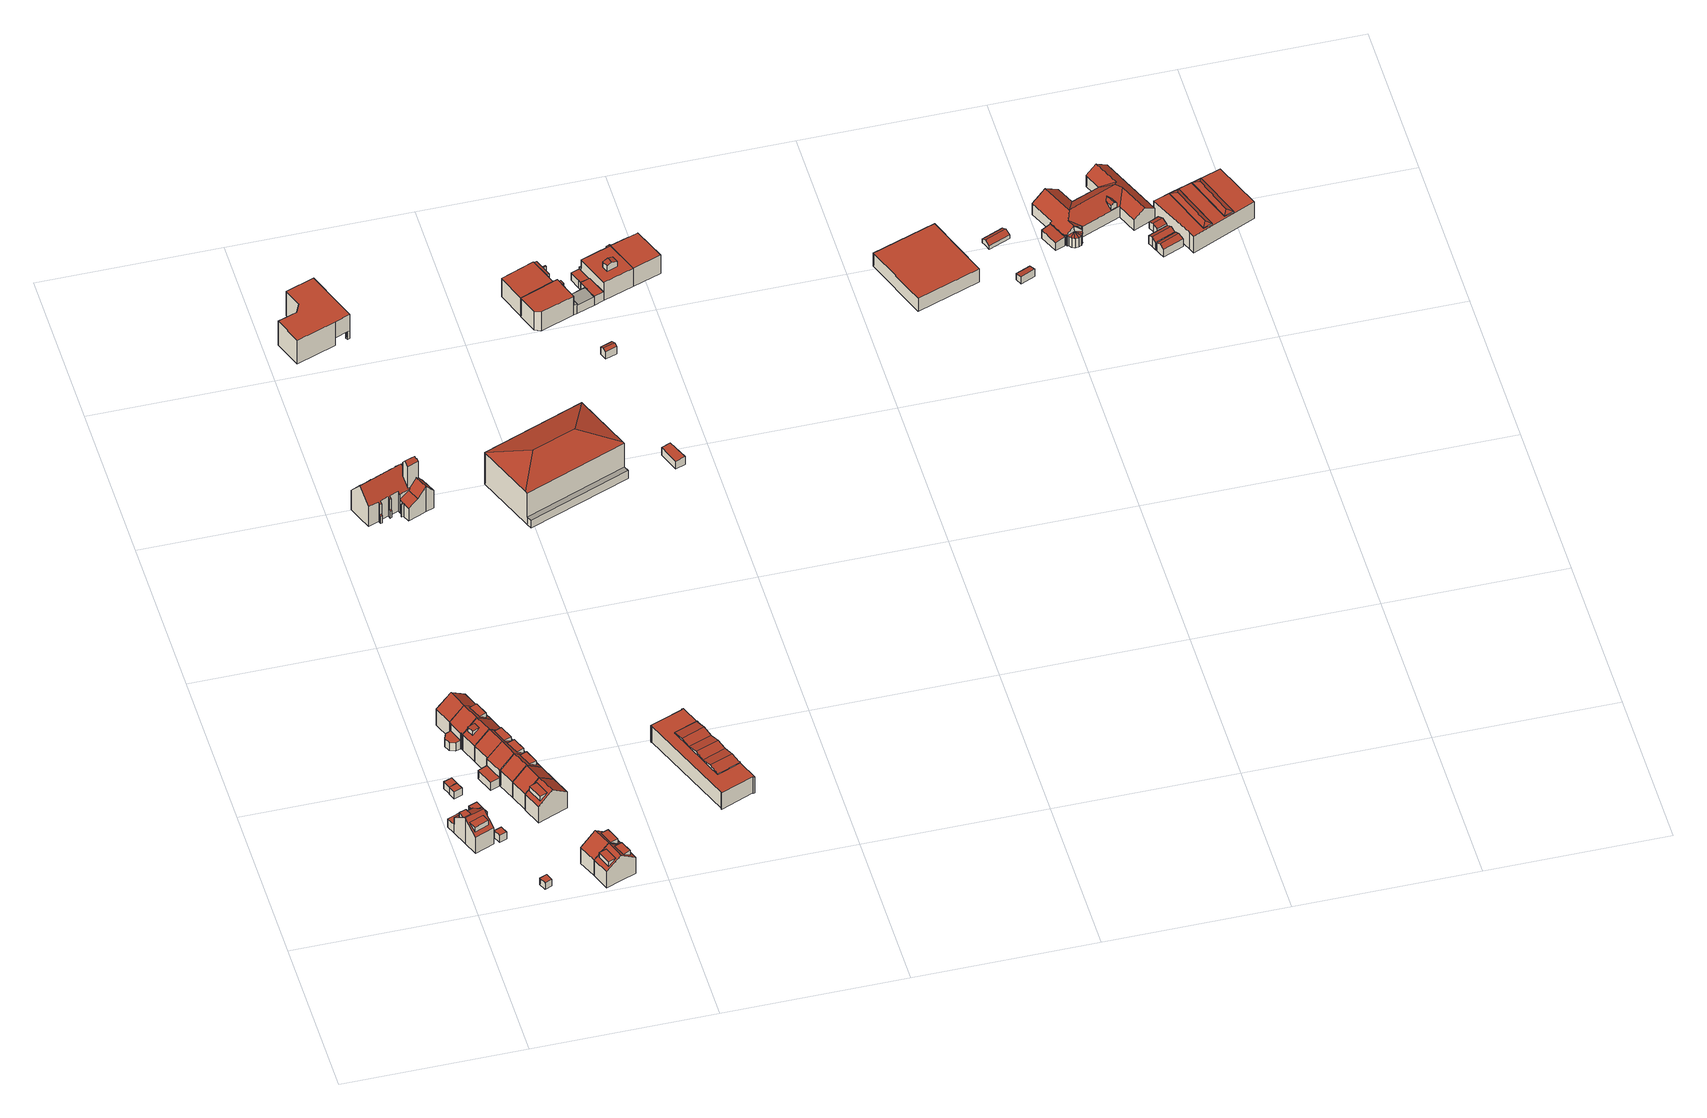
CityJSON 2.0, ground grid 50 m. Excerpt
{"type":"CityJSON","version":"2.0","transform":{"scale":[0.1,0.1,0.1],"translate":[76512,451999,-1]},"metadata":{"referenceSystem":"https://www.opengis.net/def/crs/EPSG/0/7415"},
"CityObjects":{
"building1":{"type":"Building","attributes":{"Volume":443.02,"Dakoppervlakte":64.66,"Muuroppervlakte":215.26,"Vloeroppervlakte":68.38,"hoogte_Z_max_in_m_NAP":9.96,"GEB_DOEL":"woonfunctie","dateOfConstruction":"1986-01-01","measuredHeight":9.01},"children":["building1-1","building1-2"],"geometry":[{"type":"Solid","lod":"2","boundaries":[[[[0,1,2,3,4,5,6,7]],[[8,9,10,11],[12,13,14,15]],[[16,17,11,10],[18,19,20,21]],[[22,23,24,25]],[[11,17,2,1,0,23,8]],[[4,10,9,22,5]],[[7,24,23,0]],[[25,24,7,6]],[[23,22,9,8]],[[6,5,22,25]],[[3,16,10,4]],[[16,3,2,17]],[[26,12,15,27]],[[27,15,14]],[[14,13,26,27]],[[26,13,12]],[[28,29,20,19]],[[28,18,21,29]],[[29,21,20]],[[19,18,28]]]],"semantics":{"surfaces":[{"type":"GroundSurface"},{"type":"RoofSurface"},{"type":"WallSurface"}],"values":[[0,1,1,1,2,2,2,2,2,2,2,2,1,2,2,2,1,2,2,2]]}}]},
"building1-1":{"type":"BuildingInstallation","attributes":{"relationToConstruction":"outside"},"parents":["building1"],"geometry":[{"type":"MultiSurface","lod":"2","boundaries":[[[26,12,15,27]],[[27,15,14]],[[14,13,26,27]],[[26,13,12]]],"semantics":{"surfaces":[{"type":"RoofSurface"},{"type":"WallSurface"}],"values":[0,1,1,1]}}]},
"building1-2":{"type":"BuildingInstallation","attributes":{"relationToConstruction":"outside"},"parents":["building1"],"geometry":[{"type":"MultiSurface","lod":"2","boundaries":[[[28,29,20,19]],[[28,18,21,29]],[[29,21,20]],[[19,18,28]]],"semantics":{"surfaces":[{"type":"RoofSurface"},{"type":"WallSurface"}],"values":[0,1,1,1]}}]},
"building2":{"type":"Building","attributes":{"Volume":13.3,"Dakoppervlakte":5.48,"Muuroppervlakte":22.74,"Vloeroppervlakte":5.48,"hoogte_Z_max_in_m_NAP":3.39,"GEB_DOEL":"onbekend","dateOfConstruction":"1986-01-01","measuredHeight":2.43},"geometry":[{"type":"Solid","lod":"2","boundaries":[[[[30,31,32,33]],[[34,35,36,37]],[[33,36,35,30]],[[33,32,37,36]],[[31,34,37,32]],[[31,30,35,34]]]],"semantics":{"surfaces":[{"type":"GroundSurface"},{"type":"RoofSurface"},{"type":"WallSurface"}],"values":[[0,1,2,2,2,2]]}}]},
"building3":{"type":"Building","attributes":{"Volume":13.4,"Dakoppervlakte":5.48,"Muuroppervlakte":22.91,"Vloeroppervlakte":5.48,"hoogte_Z_max_in_m_NAP":3.39,"GEB_DOEL":"onbekend","dateOfConstruction":"1986-01-01","measuredHeight":2.45},"geometry":[{"type":"Solid","lod":"2","boundaries":[[[[38,39,40,41]],[[37,42,43,34]],[[39,34,43,40]],[[38,37,34,39]],[[41,42,37,38]],[[43,42,41,40]]]],"semantics":{"surfaces":[{"type":"GroundSurface"},{"type":"RoofSurface"},{"type":"WallSurface"}],"values":[[0,1,2,2,2,2]]}}]},
"building4":{"type":"Building","attributes":{"Volume":13.04,"Dakoppervlakte":5.37,"Muuroppervlakte":22.52,"Vloeroppervlakte":5.37,"hoogte_Z_max_in_m_NAP":3.39,"GEB_DOEL":"onbekend","dateOfConstruction":"1986-01-01","measuredHeight":2.43},"geometry":[{"type":"Solid","lod":"2","boundaries":[[[[44,45,46,47]],[[48,49,50,51]],[[47,51,50,44]],[[47,46,48,51]],[[45,49,48,46]],[[44,50,49,45]]]],"semantics":{"surfaces":[{"type":"GroundSurface"},{"type":"RoofSurface"},{"type":"WallSurface"}],"values":[[0,1,2,2,2,2]]}}]},
"building5":{"type":"Building","attributes":{"Volume":13.5,"Dakoppervlakte":5.37,"Muuroppervlakte":23.3,"Vloeroppervlakte":5.37,"hoogte_Z_max_in_m_NAP":3.39,"GEB_DOEL":"onbekend","dateOfConstruction":"1986-01-01","measuredHeight":2.51},"geometry":[{"type":"Solid","lod":"2","boundaries":[[[[52,53,54,55]],[[48,56,57,49]],[[52,55,56,48]],[[55,54,57,56]],[[53,49,57,54]],[[52,48,49,53]]]],"semantics":{"surfaces":[{"type":"GroundSurface"},{"type":"RoofSurface"},{"type":"WallSurface"}],"values":[[0,1,2,2,2,2]]}}]},
"building6":{"type":"Building","attributes":{"Volume":11.67,"Dakoppervlakte":4.83,"Muuroppervlakte":21.23,"Vloeroppervlakte":4.83,"hoogte_Z_max_in_m_NAP":3.39,"GEB_DOEL":"onbekend","dateOfConstruction":"1986-01-01","measuredHeight":2.41},"geometry":[{"type":"Solid","lod":"2","boundaries":[[[[58,59,60,61]],[[62,63,64,65]],[[60,59,65,64]],[[59,58,62,65]],[[62,58,61,63]],[[60,64,63,61]]]],"semantics":{"surfaces":[{"type":"GroundSurface"},{"type":"RoofSurface"},{"type":"WallSurface"}],"values":[[0,1,2,2,2,2]]}}]},
"building7":{"type":"Building","attributes":{"Volume":11.31,"Dakoppervlakte":4.81,"Muuroppervlakte":20.63,"Vloeroppervlakte":4.81,"hoogte_Z_max_in_m_NAP":3.25,"GEB_DOEL":"onbekend","dateOfConstruction":"1986-01-01","measuredHeight":2.35},"geometry":[{"type":"Solid","lod":"2","boundaries":[[[[66,67,68,69]],[[70,71,72,73]],[[69,71,70,66]],[[69,68,72,71]],[[67,73,72,68]],[[67,66,70,73]]]],"semantics":{"surfaces":[{"type":"GroundSurface"},{"type":"RoofSurface"},{"type":"WallSurface"}],"values":[[0,1,2,2,2,2]]}}]},
"building8":{"type":"Building","attributes":{"Volume":400.2,"Dakoppervlakte":61.5,"Muuroppervlakte":206.11,"Vloeroppervlakte":60.33,"hoogte_Z_max_in_m_NAP":9.95,"GEB_DOEL":"woonfunctie","dateOfConstruction":"1986-01-01","measuredHeight":8.95},"children":["building8-1"],"geometry":[{"type":"Solid","lod":"2","boundaries":[[[[74,75,76,77,78,79,80,81,82,83,84,85,86,87]],[[88,89,90,91,92,93,94,95]],[[88,95,96,97],[98,99,100,101]],[[102,103,104,105,106,107]],[[96,87,86,97]],[[97,86,85,84,89,88]],[[91,90,83,82,102]],[[77,76,93,92,107]],[[93,76,75,94]],[[95,94,75,74]],[[82,81,103,102]],[[103,81,80,104]],[[80,79,105,104]],[[106,105,79,78]],[[106,78,77,107]],[[107,92,91,102]],[[95,74,87,96]],[[89,84,83,90]],[[108,98,101,109]],[[109,101,100]],[[100,99,108,109]],[[108,99,98]]]],"semantics":{"surfaces":[{"type":"GroundSurface"},{"type":"RoofSurface"},{"type":"WallSurface"}],"values":[[0,1,1,1,2,2,2,2,2,2,2,2,2,2,2,2,2,2,1,2,2,2]]}}]},
"building8-1":{"type":"BuildingInstallation","attributes":{"relationToConstruction":"outside"},"parents":["building8"],"geometry":[{"type":"MultiSurface","lod":"2","boundaries":[[[108,98,101,109]],[[109,101,100]],[[100,99,108,109]],[[108,99,98]]],"semantics":{"surfaces":[{"type":"RoofSurface"},{"type":"WallSurface"}],"values":[0,1,1,1]}}]},
"building9":{"type":"Building","attributes":{"Volume":376.88,"Dakoppervlakte":64.03,"Muuroppervlakte":196.5,"Vloeroppervlakte":51.54,"hoogte_Z_max_in_m_NAP":9.95,"GEB_DOEL":"woonfunctie","dateOfConstruction":"1986-01-01","measuredHeight":8.98},"geometry":[{"type":"Solid","lod":"2","boundaries":[[[[110,111,86,85,84,112]],[[113,89,88,114]],[[97,115,114,88]],[[113,112,84,89]],[[97,86,111,115]],[[110,114,115,111]],[[85,86,97,88,89,84]],[[112,113,114,110]]]],"semantics":{"surfaces":[{"type":"GroundSurface"},{"type":"RoofSurface"},{"type":"WallSurface"}],"values":[[0,1,1,2,2,2,2,2]]}}]},
"building10":{"type":"Building","attributes":{"Volume":404.47,"Dakoppervlakte":64.63,"Muuroppervlakte":207.92,"Vloeroppervlakte":63.67,"hoogte_Z_max_in_m_NAP":9.95,"GEB_DOEL":"woonfunctie","dateOfConstruction":"1986-01-01","measuredHeight":8.95},"children":["building10-1"],"geometry":[{"type":"Solid","lod":"2","boundaries":[[[[116,117,118,119,120,121,122,123,124,125]],[[126,127,128,129,130,131]],[[131,130,132,133],[134,135,136,137]],[[138,139,140,141]],[[129,128,141,121,120]],[[129,120,119,118,132,130]],[[132,118,117,133]],[[131,133,117,116]],[[123,139,138,124]],[[123,122,140,139]],[[121,141,140,122]],[[127,138,141,128]],[[131,116,125,126]],[[125,124,138,127,126]],[[142,143,134,137]],[[142,137,136]],[[143,142,136,135]],[[143,135,134]]]],"semantics":{"surfaces":[{"type":"GroundSurface"},{"type":"RoofSurface"},{"type":"WallSurface"}],"values":[[0,1,1,1,2,2,2,2,2,2,2,2,2,2,1,2,2,2]]}}]},
"building10-1":{"type":"BuildingInstallation","attributes":{"relationToConstruction":"outside"},"parents":["building10"],"geometry":[{"type":"MultiSurface","lod":"2","boundaries":[[[142,143,134,137]],[[142,137,136]],[[143,142,136,135]],[[143,135,134]]],"semantics":{"surfaces":[{"type":"RoofSurface"},{"type":"WallSurface"}],"values":[0,1,1,1]}}]},
"building11":{"type":"Building","attributes":{"Volume":347.97,"Dakoppervlakte":53.48,"Muuroppervlakte":190.01,"Vloeroppervlakte":47.46,"hoogte_Z_max_in_m_NAP":9.95,"GEB_DOEL":"woonfunctie","dateOfConstruction":"1986-01-01","measuredHeight":8.93},"children":["building11-1"],"geometry":[{"type":"Solid","lod":"2","boundaries":[[[[75,74,87,144,145,146]],[[147,95,94,148],[149,150,151,152]],[[96,95,147,153]],[[96,153,144,87]],[[95,96,87,74]],[[94,75,146,148]],[[74,75,94,95]],[[148,146,145,144,153,147]],[[154,155,149,152]],[[154,151,150,155]],[[150,149,155]],[[154,152,151]]]],"semantics":{"surfaces":[{"type":"GroundSurface"},{"type":"RoofSurface"},{"type":"WallSurface"}],"values":[[0,1,1,2,2,2,2,2,1,2,2,2]]}}]},
"building11-1":{"type":"BuildingInstallation","attributes":{"relationToConstruction":"outside"},"parents":["building11"],"geometry":[{"type":"MultiSurface","lod":"2","boundaries":[[[154,155,149,152]],[[154,151,150,155]],[[150,149,155]],[[154,152,151]]],"semantics":{"surfaces":[{"type":"RoofSurface"},{"type":"WallSurface"}],"values":[0,1,1,1]}}]},
"building12":{"type":"Building","attributes":{"Volume":366.29,"Dakoppervlakte":50.53,"Muuroppervlakte":192.2,"Vloeroppervlakte":49.54,"hoogte_Z_max_in_m_NAP":9.95,"GEB_DOEL":"woonfunctie","dateOfConstruction":"1986-01-01","measuredHeight":8.91},"children":["building12-1"],"geometry":[{"type":"Solid","lod":"2","boundaries":[[[[146,145,144,117,116,125]],[[147,148,126,131]],[[131,133,153,147],[156,157,158,159]],[[133,117,144,153]],[[147,153,144,145]],[[148,146,125,126]],[[145,146,148,147]],[[126,125,116,117,133,131]],[[159,158,160,161]],[[160,158,157]],[[161,160,157,156]],[[161,156,159]]]],"semantics":{"surfaces":[{"type":"GroundSurface"},{"type":"RoofSurface"},{"type":"WallSurface"}],"values":[[0,1,1,2,2,2,2,2,1,2,2,2]]}}]},
"building12-1":{"type":"BuildingInstallation","attributes":{"relationToConstruction":"outside"},"parents":["building12"],"geometry":[{"type":"MultiSurface","lod":"2","boundaries":[[[159,158,160,161]],[[160,158,157]],[[161,160,157,156]],[[161,156,159]]],"semantics":{"surfaces":[{"type":"RoofSurface"},{"type":"WallSurface"}],"values":[0,1,1,1]}}]},
"building13":{"type":"Building","attributes":{"Volume":357.28,"Dakoppervlakte":49.25,"Muuroppervlakte":191.05,"Vloeroppervlakte":48.24,"hoogte_Z_max_in_m_NAP":9.95,"GEB_DOEL":"woonfunctie","dateOfConstruction":"1986-01-01","measuredHeight":8.93},"children":["building13-1"],"geometry":[{"type":"Solid","lod":"2","boundaries":[[[[162,163,164,120,119,118]],[[165,166,130,129]],[[166,167,132,130],[168,169,170,171]],[[129,120,164,165]],[[166,165,164,163]],[[132,167,162,118]],[[163,162,167,166]],[[132,118,119,120,129,130]],[[171,172,173,168]],[[172,171,170]],[[170,169,173,172]],[[169,168,173]]]],"semantics":{"surfaces":[{"type":"GroundSurface"},{"type":"RoofSurface"},{"type":"WallSurface"}],"values":[[0,1,1,2,2,2,2,2,1,2,2,2]]}}]},
"building13-1":{"type":"BuildingInstallation","attributes":{"relationToConstruction":"outside"},"parents":["building13"],"geometry":[{"type":"MultiSurface","lod":"2","boundaries":[[[171,172,173,168]],[[172,171,170]],[[170,169,173,172]],[[169,168,173]]],"semantics":{"surfaces":[{"type":"RoofSurface"},{"type":"WallSurface"}],"values":[0,1,1,1]}}]},
"building14":{"type":"Building","attributes":{"Volume":356.42,"Dakoppervlakte":60.44,"Muuroppervlakte":193.18,"Vloeroppervlakte":48.65,"hoogte_Z_max_in_m_NAP":9.95,"GEB_DOEL":"woonfunctie","dateOfConstruction":"1986-01-01","measuredHeight":8.99},"geometry":[{"type":"Solid","lod":"2","boundaries":[[[[174,175,164,163,162,176,177]],[[178,167,166,179]],[[165,180,181,179,166]],[[178,176,162,167]],[[174,181,180,165,164,175]],[[179,181,174,177]],[[163,164,165,166,167,162]],[[177,176,178,179]]]],"semantics":{"surfaces":[{"type":"GroundSurface"},{"type":"RoofSurface"},{"type":"WallSurface"}],"values":[[0,1,1,2,2,2,2,2]]}}]},
"building15":{"type":"Building","attributes":{"Volume":388.71,"Dakoppervlakte":52.05,"Muuroppervlakte":197.76,"Vloeroppervlakte":51.83,"hoogte_Z_max_in_m_NAP":9.95,"GEB_DOEL":"woonfunctie","dateOfConstruction":"1986-01-01","measuredHeight":9.01},"children":["building15-1"],"geometry":[{"type":"Solid","lod":"2","boundaries":[[[[182,183,184,185,186,187]],[[188,179,181,189],[190,191,192,193]],[[194,178,179,188]],[[194,185,184,178]],[[179,178,184,183]],[[181,182,187,189]],[[183,182,181,179]],[[189,187,186,185,194,188]],[[195,196,192,191]],[[193,196,195,190]],[[196,193,192]],[[191,190,195]]]],"semantics":{"surfaces":[{"type":"GroundSurface"},{"type":"RoofSurface"},{"type":"WallSurface"}],"values":[[0,1,1,2,2,2,2,2,1,2,2,2]]}}]},
"building15-1":{"type":"BuildingInstallation","attributes":{"relationToConstruction":"outside"},"parents":["building15"],"geometry":[{"type":"MultiSurface","lod":"2","boundaries":[[[195,196,192,191]],[[193,196,195,190]],[[196,193,192]],[[191,190,195]]],"semantics":{"surfaces":[{"type":"RoofSurface"},{"type":"WallSurface"}],"values":[0,1,1,1]}}]},
"building16":{"type":"Building","attributes":{"Volume":381.08,"Dakoppervlakte":52.46,"Muuroppervlakte":195.81,"Vloeroppervlakte":51.25,"hoogte_Z_max_in_m_NAP":9.86,"GEB_DOEL":"woonfunctie","dateOfConstruction":"1986-01-01","measuredHeight":8.95},"children":["building16-1"],"geometry":[{"type":"Solid","lod":"2","boundaries":[[[[197,198,199,200,201,202]],[[203,204,205,206]],[[206,207,208,203],[209,210,211,212]],[[205,204,198,197]],[[206,205,197,202]],[[207,201,200,208]],[[202,201,207,206]],[[208,200,199,198,204,203]],[[213,209,212,214]],[[214,212,211]],[[211,210,213,214]],[[210,209,213]]]],"semantics":{"surfaces":[{"type":"GroundSurface"},{"type":"RoofSurface"},{"type":"WallSurface"}],"values":[[0,1,1,2,2,2,2,2,1,2,2,2]]}}]},
"building16-1":{"type":"BuildingInstallation","attributes":{"relationToConstruction":"outside"},"parents":["building16"],"geometry":[{"type":"MultiSurface","lod":"2","boundaries":[[[213,209,212,214]],[[214,212,211]],[[211,210,213,214]],[[210,209,213]]],"semantics":{"surfaces":[{"type":"RoofSurface"},{"type":"WallSurface"}],"values":[0,1,1,1]}}]},
"building17":{"type":"Building","attributes":{"Volume":367.52,"Dakoppervlakte":39.77,"Muuroppervlakte":191.68,"Vloeroppervlakte":48.8,"hoogte_Z_max_in_m_NAP":9.86,"GEB_DOEL":"woonfunctie","dateOfConstruction":"1986-01-01","measuredHeight":8.91},"children":["building17-1","building17-2"],"geometry":[{"type":"Solid","lod":"2","boundaries":[[[[201,215,216,217,197,202]],[[206,205,218,219],[220,221,222,223]],[[219,224,207,206],[225,226,227,228]],[[215,201,207,224]],[[206,207,201,202]],[[218,217,216,215,224,219]],[[205,197,217,218]],[[202,197,205,206]],[[229,230,223,222]],[[229,221,220,230]],[[220,223,230]],[[229,222,221]],[[231,232,225,228]],[[231,228,227]],[[231,227,226,232]],[[226,225,232]]]],"semantics":{"surfaces":[{"type":"GroundSurface"},{"type":"RoofSurface"},{"type":"WallSurface"}],"values":[[0,1,1,2,2,2,2,2,1,2,2,2,1,2,2,2]]}}]},
"building17-1":{"type":"BuildingInstallation","attributes":{"relationToConstruction":"outside"},"parents":["building17"],"geometry":[{"type":"MultiSurface","lod":"2","boundaries":[[[229,230,223,222]],[[229,221,220,230]],[[220,223,230]],[[229,222,221]]],"semantics":{"surfaces":[{"type":"RoofSurface"},{"type":"WallSurface"}],"values":[0,1,1,1]}}]},
"building17-2":{"type":"BuildingInstallation","attributes":{"relationToConstruction":"outside"},"parents":["building17"],"geometry":[{"type":"MultiSurface","lod":"2","boundaries":[[[231,232,225,228]],[[231,228,227]],[[231,227,226,232]],[[226,225,232]]],"semantics":{"surfaces":[{"type":"RoofSurface"},{"type":"WallSurface"}],"values":[0,1,1,1]}}]},
"building18":{"type":"Building","attributes":{"Volume":1305.06,"Dakoppervlakte":226.88,"Muuroppervlakte":541.68,"Vloeroppervlakte":149.41,"hoogte_Z_max_in_m_NAP":16.01,"GEB_DOEL":"bijeenkomstfunctie","dateOfConstruction":"1939-01-01","measuredHeight":15.37},"geometry":[{"type":"Solid","lod":"2","boundaries":[[[[233,234,235,236,237,238,239,240,241,242,243,244,245,246,247,248,249,250,251,252,253,254,255,256,257,258,259,260,261,262,263,264,265,266,267,268,269,270,271,272,273,274,275,276,277,278,279,280,281,282,283,284,285,286,287,288,289,290,291,292,293,294,295,296]],[[297,298,299,300,301,302,303,304,305,306,307,308,309,310,311,312,313,314]],[[315,316,317,318,319,320,321,322,323,324,325,326,304,303,327,328,329,330]],[[331,332,333,334]],[[335,336,337,338]],[[339,340,341,342]],[[343,344,345,346]],[[347,348,349,350]],[[351,352,353,354,355,356]],[[355,354,357,358]],[[359,360,361,362,363,364]],[[365,366,359,364,367,368,369,370]],[[371,372,373,361,360,374]],[[375,376,377,378]],[[379,380,378,377]],[[376,327,303,377]],[[327,376,249,248,381,328]],[[246,245,330,329]],[[244,243,350,315,330,245]],[[349,316,315,350]],[[317,316,349,240,239,238]],[[238,237,318,317]],[[236,235,346,319,318,237]],[[345,320,319,346]],[[294,293,322,321]],[[292,291,342,323,322,293]],[[341,324,323,342]],[[341,288,287,286,325,324]],[[286,285,326,325]],[[305,304,326,285,284,283]],[[283,282,306,305]],[[308,307,334,333]],[[276,275,310,309]],[[312,311,338,337]],[[297,314,382,267,266,367]],[[367,364,363,298,297]],[[299,298,363,362]],[[379,377,303,302]],[[280,279,332,331]],[[333,332,279,278]],[[281,334,307,306,282]],[[309,308,333,278,277,276]],[[281,280,331,334]],[[273,272,336,335]],[[272,271,337,336]],[[274,338,311,310,275]],[[313,312,337,271,270,269]],[[274,273,335,338]],[[289,340,339,290]],[[291,290,339,342]],[[344,343,234,233]],[[345,344,233,296]],[[321,320,345,296,295,294]],[[346,235,234,343]],[[242,241,348,347]],[[241,240,349,348]],[[350,243,242,347]],[[259,258,374,360]],[[374,258,257,371]],[[372,371,257,256,255,383]],[[265,264,369,368]],[[264,263,370,369]],[[365,370,263,262]],[[262,261,366,365]],[[366,261,260,259,360,359]],[[251,250,375,378]],[[250,249,376,375]],[[352,372,383,353]],[[354,353,383,255,254]],[[378,380,252,251]],[[253,252,380,357,354,254]],[[373,372,352,351]],[[329,328,381,248,247,246]],[[268,267,382,314,313,269]],[[266,265,368,367]],[[358,357,380,379,302,301]],[[301,300,356,355,358]],[[361,373,351,356,300,299,362]],[[340,289,288,341]]]],"semantics":{"surfaces":[{"type":"GroundSurface"},{"type":"RoofSurface"},{"type":"WallSurface"}],"values":[[0,1,1,1,1,1,1,1,1,1,1,1,1,1,1,2,2,2,2,2,2,2,2,2,2,2,2,2,2,2,2,2,2,2,2,2,2,2,2,2,2,2,2,2,2,2,2,2,2,2,2,2,2,2,2,2,2,2,2,2,2,2,2,2,2,2,2,2,2,2,2,2,2,2,2,2,2,2,2]]}}]},
"building19":{"type":"Building","attributes":{"Volume":1684.4,"Dakoppervlakte":204.01,"Muuroppervlakte":540.6,"Vloeroppervlakte":187.53,"hoogte_Z_max_in_m_NAP":9.56,"GEB_DOEL":"woonfunctie","dateOfConstruction":"1988-01-01","measuredHeight":8.48},"geometry":[{"type":"Solid","lod":"2","boundaries":[[[[384,385,386,387,388,389,390,391,392,393,394]],[[395,396,397,398]],[[399,400,401,402,403,404,405,406,407],[407,406,408,409,410,411]],[[412,413,414,415,416,417,418,419,420,421,422]],[[412,422,421,406,405,404]],[[404,389,388,413,412]],[[387,386,415,414]],[[417,416,415,386,385,384]],[[384,394,418,417]],[[394,393,419,418]],[[419,393,392,399,420]],[[420,399,407,406,421]],[[401,400,391,390,402]],[[399,392,391,400]],[[404,403,402,390,389]],[[410,409,408,395,398]],[[396,395,408,406]],[[406,407,411,397,396]],[[410,398,397,411]],[[387,414,413,388]]]],"semantics":{"surfaces":[{"type":"GroundSurface"},{"type":"OuterCeilingSurface"},{"type":"RoofSurface"},{"type":"WallSurface"}],"values":[[0,0,1,2,3,3,3,3,3,3,3,3,3,3,3,3,3,3,3,3]]}}]},
"building20":{"type":"Building","attributes":{"Volume":1804.64,"Dakoppervlakte":304.24,"Muuroppervlakte":500.82,"Vloeroppervlakte":302.27,"hoogte_Z_max_in_m_NAP":6.8,"GEB_DOEL":"bijeenkomstfunctie","dateOfConstruction":"1982-01-01","measuredHeight":6.6},"geometry":[{"type":"Solid","lod":"2","boundaries":[[[[423,424,425,426,427,428,429,430,431,432,433,434,435,436,437,438,439,440,441,442,443,444,445,446,447,448]],[[449,450,451,452,453,454,455,456,457,458,459,460,461,462,463,464,465,466,467]],[[468,469,470,471,472,473]],[[474,473,472,475]],[[476,477,474,475]],[[478,477,476,479]],[[480,481,478,479]],[[480,482,483,484,485,481]],[[427,426,425,424,423,448,486,487,488,428]],[[445,465,464,489,447,446]],[[445,444,466,465]],[[444,443,467,466]],[[441,440,451,450,449,467,443,442]],[[451,440,439,438,453,452]],[[454,453,438,437]],[[437,436,455,454]],[[456,455,436,435]],[[434,433,458,457]],[[433,432,459,458]],[[432,431,460,459]],[[479,476,475,472,487,486,482,480]],[[483,482,486,448,447,489]],[[483,489,464,484]],[[469,461,490,470]],[[471,470,490,429,428,488]],[[472,471,488,487]],[[429,490,461,460,431,430]],[[463,485,484,464]],[[477,478,481,485,463,462,468,473,474]],[[468,462,461,469]],[[435,434,457,456]]]],"semantics":{"surfaces":[{"type":"GroundSurface"},{"type":"RoofSurface"},{"type":"WallSurface"}],"values":[[0,1,1,1,1,1,1,1,2,2,2,2,2,2,2,2,2,2,2,2,2,2,2,2,2,2,2,2,2,2,2]]}}]},
"building21":{"type":"Building","attributes":{"Volume":6927.73,"Dakoppervlakte":582.03,"Muuroppervlakte":1089.23,"Vloeroppervlakte":605.09,"hoogte_Z_max_in_m_NAP":13.63,"GEB_DOEL":"overige gebruiksfunctie - woonfunctie","dateOfConstruction":"2000-01-01","measuredHeight":13.93},"geometry":[{"type":"Solid","lod":"2","boundaries":[[[[491,492,493,494,495,496,497,498]],[[499,500,501,502]],[[503,504,505,506,507,508]],[[505,509,506]],[[504,510,509,505]],[[504,503,510]],[[510,491,498,509]],[[498,497,496,502,507,506,509]],[[493,492,503,508,501]],[[502,496,495,499]],[[499,495,494,500]],[[494,493,501,500]],[[508,507,502,501]],[[503,492,491,510]]]],"semantics":{"surfaces":[{"type":"GroundSurface"},{"type":"OuterFloorSurface"},{"type":"RoofSurface"},{"type":"WallSurface"}],"values":[[0,1,2,2,2,2,3,3,3,3,3,3,3,3]]}}]},
"building22":{"type":"Building","attributes":{"Volume":602.55,"Dakoppervlakte":93.42,"Muuroppervlakte":270.92,"Vloeroppervlakte":93.22,"hoogte_Z_max_in_m_NAP":7.5,"GEB_DOEL":"woonfunctie","dateOfConstruction":"1932-01-01","measuredHeight":6.52},"geometry":[{"type":"Solid","lod":"2","boundaries":[[[[511,512,513,514,515,516,517,518,519,520]],[[521,522,523,524,525]],[[526,527,528,529]],[[530,531,532,533]],[[521,511,520,522]],[[519,518,526,524,523]],[[512,511,521,525,529]],[[513,512,529,528,531]],[[518,517,527,526]],[[515,533,532,516]],[[514,530,533,515]],[[514,513,531,530]],[[528,527,517,516,532,531]],[[524,526,529,525]],[[519,523,522,520]]]],"semantics":{"surfaces":[{"type":"GroundSurface"},{"type":"RoofSurface"},{"type":"WallSurface"}],"values":[[0,1,1,1,2,2,2,2,2,2,2,2,2,2,2]]}}]},
"building23":{"type":"Building","attributes":{"Volume":48.97,"Dakoppervlakte":17.94,"Muuroppervlakte":49.56,"Vloeroppervlakte":24.72,"hoogte_Z_max_in_m_NAP":2.79,"GEB_DOEL":"onbekend","dateOfConstruction":"1981-01-01","measuredHeight":2.73},"geometry":[{"type":"Solid","lod":"2","boundaries":[[[[534,535,536,537]],[[538,539,540,541]],[[535,541,540,536]],[[535,534,538,541]],[[537,539,538,534]],[[537,536,540,539]]]],"semantics":{"surfaces":[{"type":"GroundSurface"},{"type":"RoofSurface"},{"type":"WallSurface"}],"values":[[0,1,2,2,2,2]]}}]},
"building24":{"type":"Building","attributes":{"Volume":693.13,"Dakoppervlakte":99.9,"Muuroppervlakte":317.8,"Vloeroppervlakte":128.49,"hoogte_Z_max_in_m_NAP":7.5,"GEB_DOEL":"bijeenkomstfunctie - overige gebruiksfunctie - woonfunctie","dateOfConstruction":"1932-01-01","measuredHeight":6.71},"geometry":[{"type":"Solid","lod":"2","boundaries":[[[[542,543,544,545,546,547,548,549,550,551,552,553,554,555,556,557]],[[558,559,560,561]],[[562,563,564,565]],[[566,567,568,569,523,522]],[[570,571,572,573]],[[574,575,576,577,578]],[[556,555,522,523]],[[555,554,566,522]],[[567,566,554,553]],[[523,569,572,557,556]],[[558,561,545,544]],[[551,550,560,559]],[[564,552,551,559,565]],[[542,557,572,571]],[[543,542,571,570,562]],[[563,562,570,573]],[[543,562,565,559,558,544]],[[550,549,576,575,560]],[[576,549,548,577]],[[577,548,547,546,574,578]],[[575,574,546,545,561,560]],[[564,563,573,572,569,568]],[[567,553,552,564,568]]]],"semantics":{"surfaces":[{"type":"GroundSurface"},{"type":"OuterFloorSurface"},{"type":"RoofSurface"},{"type":"WallSurface"}],"values":[[0,1,1,2,2,2,3,3,3,3,3,3,3,3,3,3,3,3,3,3,3,3,3]]}}]},
"building25":{"type":"Building","attributes":{"Volume":21.17,"Dakoppervlakte":8.26,"Muuroppervlakte":29.85,"Vloeroppervlakte":7.68,"hoogte_Z_max_in_m_NAP":3.78,"GEB_DOEL":"overige gebruiksfunctie","dateOfConstruction":"1965-01-01","measuredHeight":2.98},"geometry":[{"type":"Solid","lod":"2","boundaries":[[[[579,580,581,582,583,584]],[[585,586,587,588]],[[589,590,588,587]],[[579,586,585,580]],[[583,582,590,589]],[[588,590,582,581]],[[589,587,586,579,584,583]],[[581,580,585,588]]]],"semantics":{"surfaces":[{"type":"GroundSurface"},{"type":"RoofSurface"},{"type":"WallSurface"}],"values":[[0,1,1,2,2,2,2,2]]}}]},
"building26":{"type":"Building","attributes":{"Volume":29.49,"Dakoppervlakte":11.66,"Muuroppervlakte":36.03,"Vloeroppervlakte":11.66,"hoogte_Z_max_in_m_NAP":3.47,"GEB_DOEL":"onbekend","dateOfConstruction":"1980-01-01","measuredHeight":2.53},"geometry":[{"type":"Solid","lod":"2","boundaries":[[[[591,592,593,594,595]],[[596,597,598,599,600]],[[594,597,596,595]],[[594,593,598,597]],[[593,592,599,598]],[[591,600,599,592]],[[600,591,595,596]]]],"semantics":{"surfaces":[{"type":"GroundSurface"},{"type":"RoofSurface"},{"type":"WallSurface"}],"values":[[0,1,2,2,2,2,2]]}}]},
"building27":{"type":"Building","attributes":{"Volume":614.48,"Dakoppervlakte":90.14,"Muuroppervlakte":273.44,"Vloeroppervlakte":94.36,"hoogte_Z_max_in_m_NAP":9.61,"GEB_DOEL":"woonfunctie","dateOfConstruction":"1932-01-01","measuredHeight":8.85},"geometry":[{"type":"Solid","lod":"2","boundaries":[[[[549,601,602,603,604,605,606,607,608]],[[609,610,611,612,613]],[[614,615,616,617,618,619],[620,621,622,623]],[[624,625,626,627]],[[625,624,628,629]],[[601,549,616,615,610]],[[549,608,617,616]],[[607,606,619,618]],[[614,619,606,605,611]],[[620,628,624,627,621]],[[628,620,623,629]],[[622,626,625,629,623]],[[627,626,622,621]],[[609,602,601,610]],[[611,605,604,612]],[[612,604,603,602,609,613]],[[615,614,611,610]],[[608,607,618,617]]]],"semantics":{"surfaces":[{"type":"GroundSurface"},{"type":"OuterFloorSurface"},{"type":"RoofSurface"},{"type":"WallSurface"}],"values":[[0,1,2,2,2,3,3,3,3,3,3,3,3,3,3,3,3,3]]}}]},
"building28":{"type":"Building","attributes":{"Volume":566.01,"Dakoppervlakte":84.32,"Muuroppervlakte":256.5,"Vloeroppervlakte":89.65,"hoogte_Z_max_in_m_NAP":7.29,"GEB_DOEL":"woonfunctie","dateOfConstruction":"1932-01-01","measuredHeight":6.52},"geometry":[{"type":"Solid","lod":"2","boundaries":[[[[607,606,630,631,632,633,634,635,636,637,638,608]],[[639,640,641,642]],[[643,644,645,646,618,617,647]],[[648,649,650,651,652]],[[608,638,647,617]],[[638,637,643,647]],[[643,637,636,635,634,641,646,645,644]],[[634,633,642,641]],[[633,632,639,642]],[[630,606,648,652]],[[649,648,606,607]],[[652,651,631,630]],[[640,639,632,631,651,650]],[[650,649,618,646,641,640]],[[617,618,649,607,608]]]],"semantics":{"surfaces":[{"type":"GroundSurface"},{"type":"OuterFloorSurface"},{"type":"RoofSurface"},{"type":"WallSurface"}],"values":[[0,1,2,2,3,3,3,3,3,3,3,3,3,3,3]]}}]},
"building29":{"type":"Building","attributes":{"Volume":1727.67,"Dakoppervlakte":374.57,"Muuroppervlakte":357.21,"Vloeroppervlakte":374.57,"hoogte_Z_max_in_m_NAP":5.43,"GEB_DOEL":"overige gebruiksfunctie","dateOfConstruction":"1978-01-01","measuredHeight":4.61},"geometry":[{"type":"Solid","lod":"2","boundaries":[[[[653,654,655,656]],[[657,658,659,660]],[[653,656,659,658]],[[659,656,655,660]],[[654,657,660,655]],[[654,653,658,657]]]],"semantics":{"surfaces":[{"type":"GroundSurface"},{"type":"RoofSurface"},{"type":"WallSurface"}],"values":[[0,1,2,2,2,2]]}}]},
"building30":{"type":"Building","attributes":{"Volume":20.49,"Dakoppervlakte":9.03,"Muuroppervlakte":29.76,"Vloeroppervlakte":17.72,"hoogte_Z_max_in_m_NAP":2.82,"GEB_DOEL":"onbekend","dateOfConstruction":"1923-01-01","measuredHeight":2.53},"geometry":[{"type":"Solid","lod":"2","boundaries":[[[[661,662,663,664]],[[665,666,667,668]],[[667,666,663,662]],[[662,661,668,667]],[[668,661,664,665]],[[663,666,665,664]]]],"semantics":{"surfaces":[{"type":"GroundSurface"},{"type":"RoofSurface"},{"type":"WallSurface"}],"values":[[0,1,2,2,2,2]]}}]},
"building31":{"type":"Building","attributes":{"Volume":31.59,"Dakoppervlakte":22.31,"Muuroppervlakte":25.37,"Vloeroppervlakte":19.67,"hoogte_Z_max_in_m_NAP":2.76,"GEB_DOEL":"onbekend","dateOfConstruction":"1923-01-01","measuredHeight":2.01},"geometry":[{"type":"Solid","lod":"2","boundaries":[[[[669,670,671,672,673,674]],[[675,676,677,678]],[[679,680,678,677]],[[669,674,680,679]],[[676,675,672,671]],[[670,677,676,671]],[[675,678,680,674,673,672]],[[670,669,679,677]]]],"semantics":{"surfaces":[{"type":"GroundSurface"},{"type":"RoofSurface"},{"type":"WallSurface"}],"values":[[0,1,1,2,2,2,2,2]]}}]},
"building32":{"type":"Building","attributes":{"Volume":1774.14,"Dakoppervlakte":413.81,"Muuroppervlakte":431.1,"Vloeroppervlakte":352.77,"hoogte_Z_max_in_m_NAP":7.08,"GEB_DOEL":"woonfunctie","dateOfConstruction":"1923-01-01","measuredHeight":6.73},"children":["building32-1"],"geometry":[{"type":"Solid","lod":"2","boundaries":[[[[681,682,683,684,685,686,687,688,689,690,691,692,693,694,695,696,697,698,699,700,701,702,703,704,705,706,707,708,709,710,711,712,713,714,715,716,717,718,719,720,721,722,723,724]],[[725,726,727]],[[728,729,730,731]],[[729,728,732,733,734,735,736,737,726,725]],[[729,738,739,740,730]],[[725,727,741,742,738,729],[743,744,745,746,747]],[[741,748,749,742]],[[738,750,751,752,739]],[[742,749,753,754,755,750,738]],[[755,756,751,750]],[[757,758,759,760]],[[761,762,763,764]],[[765,766,767,768,769]],[[770,771,765,772]],[[773,772,765,769]],[[765,771,774,775]],[[776,777,778,765]],[[775,779,776,765]],[[726,780,781,782,783]],[[784,785,786,787]],[[699,748,741,700]],[[748,699,698,697,753,749]],[[696,754,753,697]],[[756,755,754,696,695,694]],[[692,752,751,756,694,693]],[[752,692,691,690,740,739]],[[688,731,730,740,690,689]],[[731,688,687,686,732,728]],[[732,686,685,733]],[[734,787,786,735]],[[722,721,759,737,736]],[[775,711,710,779]],[[779,710,709,708,777,776]],[[777,708,707,778]],[[768,767,719,718]],[[773,769,768,718,717,716]],[[773,716,715,714,770,772]],[[771,770,714,713]],[[774,771,713,712]],[[711,775,774,712]],[[757,760,720,719,767]],[[721,720,760,759]],[[780,778,707,706,781]],[[706,705,782,781]],[[762,761,782,705,704,703]],[[762,703,702,763]],[[761,764,783,782]],[[765,778,780,726]],[[766,765,726,737,759,758]],[[702,701,700,741,727,726,783,764,763]],[[682,681,785,784]],[[785,681,724,786]],[[684,683,787,734,733,685]],[[736,735,786,724,723,722]],[[784,787,683,682]],[[757,767,766,758]],[[788,744,743,789]],[[788,790,745,744]],[[788,789,747,746,790]],[[790,746,745]],[[743,747,789]]]],"semantics":{"surfaces":[{"type":"GroundSurface"},{"type":"RoofSurface"},{"type":"WallSurface"}],"values":[[0,1,1,1,1,1,1,1,1,1,1,1,1,1,1,1,1,1,1,1,2,2,2,2,2,2,2,2,2,2,2,2,2,2,2,2,2,2,2,2,2,2,2,2,2,2,2,2,2,2,2,2,2,2,2,2,1,1,2,2,2]]}}]},
"building32-1":{"type":"BuildingInstallation","attributes":{"relationToConstruction":"outside"},"parents":["building32"],"geometry":[{"type":"MultiSurface","lod":"2","boundaries":[[[788,744,743,789]],[[788,790,745,744]],[[788,789,747,746,790]],[[790,746,745]],[[743,747,789]]],"semantics":{"surfaces":[{"type":"RoofSurface"},{"type":"WallSurface"}],"values":[0,0,1,1,1]}}]},
"building33":{"type":"Building","attributes":{"Volume":56.1,"Dakoppervlakte":20.4,"Muuroppervlakte":51.46,"Vloeroppervlakte":18.33,"hoogte_Z_max_in_m_NAP":3.69,"GEB_DOEL":"onbekend","dateOfConstruction":"1923-01-01","measuredHeight":3.42},"geometry":[{"type":"Solid","lod":"2","boundaries":[[[[791,792,793,794,795,796]],[[797,798,799,800]],[[798,797,801,802]],[[794,793,800,799]],[[796,802,801,791]],[[795,798,802,796]],[[801,797,800,793,792,791]],[[795,794,799,798]]]],"semantics":{"surfaces":[{"type":"GroundSurface"},{"type":"RoofSurface"},{"type":"WallSurface"}],"values":[[0,1,1,2,2,2,2,2]]}}]},
"building34":{"type":"Building","attributes":{"Volume":56.54,"Dakoppervlakte":20.26,"Muuroppervlakte":52.07,"Vloeroppervlakte":18.33,"hoogte_Z_max_in_m_NAP":3.64,"GEB_DOEL":"onbekend","dateOfConstruction":"1923-01-01","measuredHeight":3.44},"geometry":[{"type":"Solid","lod":"2","boundaries":[[[[803,804,805,806,807,808]],[[809,810,811,812]],[[813,814,810,809]],[[804,803,814,813]],[[807,806,812,811]],[[805,809,812,806]],[[810,814,803,808,807,811]],[[805,804,813,809]]]],"semantics":{"surfaces":[{"type":"GroundSurface"},{"type":"RoofSurface"},{"type":"WallSurface"}],"values":[[0,1,1,2,2,2,2,2]]}}]},
"building35":{"type":"Building","attributes":{"Volume":24.2,"Dakoppervlakte":11.04,"Muuroppervlakte":28.26,"Vloeroppervlakte":10.1,"hoogte_Z_max_in_m_NAP":3,"GEB_DOEL":"onbekend","dateOfConstruction":"1923-01-01","measuredHeight":2.76},"geometry":[{"type":"Solid","lod":"2","boundaries":[[[[815,816,817,818,819,820]],[[821,822,823,824]],[[822,821,825,826]],[[819,818,826,825]],[[816,815,824,823]],[[824,815,820,821]],[[826,818,817,816,823,822]],[[820,819,825,821]]]],"semantics":{"surfaces":[{"type":"GroundSurface"},{"type":"RoofSurface"},{"type":"WallSurface"}],"values":[[0,1,1,2,2,2,2,2]]}}]},
"building36":{"type":"Building","attributes":{"Volume":1889.02,"Dakoppervlakte":321.59,"Muuroppervlakte":441.51,"Vloeroppervlakte":311.99,"hoogte_Z_max_in_m_NAP":6.99,"GEB_DOEL":"industriefunctie","dateOfConstruction":"1971-01-01","measuredHeight":6.89},"geometry":[{"type":"Solid","lod":"2","boundaries":[[[[827,828,829,830,831,832,833,834,835]],[[836,837,838,839,840,841,842,843,844],[845,846,847,848],[849,850,851,852]],[[853,854,855]],[[854,853,856,857]],[[858,855,854,857]],[[858,857,856]],[[859,860,861]],[[862,861,860,863]],[[864,863,860,859]],[[862,863,864]],[[835,834,840,839]],[[834,833,841,840]],[[833,832,842,841]],[[832,831,843,842]],[[852,858,856,849]],[[858,852,851,855]],[[853,855,851,850]],[[861,846,845,859]],[[859,845,848,864]],[[847,862,864,848]],[[862,847,846,861]],[[853,850,849,856]],[[829,828,827,835,839,838,837,836,844,843,831,830]]]],"semantics":{"surfaces":[{"type":"GroundSurface"},{"type":"RoofSurface"},{"type":"WallSurface"}],"values":[[0,1,1,1,1,1,1,1,1,1,2,2,2,2,2,2,2,2,2,2,2,2,2]]}}]}
},
"vertices":[
[68,312,20],[85,267,20],[101,226,20],[48,205,20],[31,247,20],[14,291,20],[4,316,20],[58,337,20],[68,312,75],[14,291,75],[31,247,110],[85,267,110],[31,259,101],[24,279,85],[43,286,85],[51,267,101],[48,205,77],[101,226,77],[49,217,85],[41,238,101],[80,253,101],[88,232,85],[14,291,49],[68,312,49],[58,337,49],[4,316,49],[24,279,101],[43,286,101],[49,217,101],[88,232,101],
[53,461,20],[61,440,20],[38,432,20],[30,453,20],[61,440,44],[53,461,44],[30,453,44],[38,432,44],
[38,432,19],[61,440,19],[69,419,19],[46,411,19],[46,411,44],[69,419,44],
[92,360,20],[100,340,20],[77,331,20],[69,352,20],[77,331,44],[100,340,44],[92,360,44],[69,352,44],
[77,331,19],[100,340,19],[108,319,19],[85,310,19],[85,310,44],[108,319,44],
[137,236,20],[117,228,20],[108,249,20],[129,257,20],[137,236,44],[129,257,44],[108,249,44],[117,228,44],
[196,64,19],[204,43,19],[184,35,19],[176,55,19],[196,64,42],[176,55,42],[184,35,42],[204,43,42],
[154,592,20],[112,575,20],[110,582,20],[108,581,20],[94,576,20],[78,582,20],[71,599,20],[78,615,20],[93,621,20],[94,621,20],[92,626,20],[134,643,20],[176,660,20],[196,610,20],[134,643,109],[92,626,76],[94,621,76],[93,621,75],[108,581,75],[110,582,76],[112,575,76],[154,592,109],[196,610,76],[176,660,77],[148,641,100],[168,649,85],[183,610,85],[164,603,100],[93,621,49],[78,615,49],[71,599,49],[78,582,49],[94,576,49],[108,581,49],[168,649,100],[183,610,100],
[114,697,20],[155,713,20],[71,680,20],[71,680,76],[114,697,109],[155,713,77],
[193,492,20],[235,508,20],[254,460,20],[212,442,20],[171,425,20],[169,425,20],[143,415,20],[124,465,20],[149,476,20],[151,476,20],[151,476,76],[149,476,75],[169,425,75],[171,425,76],[212,442,109],[193,492,109],[254,460,76],[235,508,76],[207,491,101],[227,498,85],[242,460,85],[222,453,101],[149,476,49],[124,465,49],[143,415,49],[169,425,49],[242,460,101],[227,498,101],
[215,559,20],[173,543,20],[131,527,20],[173,543,109],[131,527,76],[152,562,100],[133,555,85],[125,575,85],[145,582,100],[215,559,76],[125,575,99],[133,555,99],
[207,550,85],[222,511,85],[202,503,100],[187,542,100],[222,511,100],[207,550,100],
[274,409,20],[232,393,20],[190,376,20],[190,376,76],[232,393,109],[274,409,76],[227,441,100],[246,449,85],[261,410,85],[242,403,100],[261,410,100],[246,449,100],
[210,326,20],[191,374,20],[293,359,20],[251,342,20],[293,359,76],[251,342,109],[191,374,76],[210,326,76],
[210,326,19],[251,342,19],[293,359,19],[314,305,19],[272,289,19],[231,272,19],[272,289,109],[231,272,76],[221,326,84],[242,334,100],[258,291,100],[238,283,84],[314,305,76],[221,326,100],[238,283,100],
[317,51,19],[296,103,19],[338,120,19],[380,136,19],[401,83,19],[359,67,19],[338,120,109],[296,103,75],[317,51,75],[359,67,109],[401,83,76],[380,136,76],[353,116,100],[373,123,84],[388,85,84],[368,77,100],[373,123,100],[388,85,100],
[421,32,19],[379,16,19],[336,0,19],[336,0,75],[379,16,109],[345,10,84],[330,49,84],[350,56,100],[365,18,100],[421,32,76],[374,61,100],[394,69,84],[408,35,84],[388,27,100],[330,49,100],[345,10,100],[408,35,100],[394,69,100],
[117,1523,16],[121,1525,16],[123,1521,16],[123,1520,16],[125,1517,16],[149,1527,16],[148,1530,16],[148,1531,16],[146,1535,16],[150,1536,16],[152,1533,16],[152,1531,16],[153,1528,16],[182,1540,16],[186,1530,16],[187,1527,16],[190,1529,16],[208,1536,16],[218,1513,16],[225,1495,16],[226,1493,16],[229,1485,16],[230,1481,16],[233,1482,16],[250,1489,16],[268,1445,16],[246,1436,16],[223,1427,16],[194,1415,16],[186,1435,16],[181,1433,16],[180,1436,16],[185,1439,16],[180,1451,16],[178,1456,16],[173,1454,16],[153,1446,16],[155,1442,16],[155,1441,16],[156,1438,16],[152,1436,16],[151,1440,16],[149,1445,16],[125,1435,16],[126,1430,16],[127,1430,16],[128,1426,16],[124,1425,16],[122,1428,16],[120,1433,16],[92,1422,16],[78,1456,16],[64,1492,16],[92,1504,16],[90,1507,16],[90,1508,16],[89,1512,16],[93,1513,16],[94,1509,16],[95,1509,16],[96,1505,16],[121,1515,16],[119,1518,16],[119,1519,16],[180,1451,80],[210,1464,80],[209,1466,83],[205,1464,83],[197,1484,108],[206,1488,108],[199,1506,131],[78,1456,131],[92,1422,86],[120,1433,86],[122,1428,80],[127,1430,80],[125,1435,86],[149,1445,86],[151,1440,80],[155,1441,80],[153,1446,86],[178,1456,86],[152,1533,80],[148,1531,80],[149,1527,85],[125,1517,85],[123,1521,80],[119,1519,80],[121,1515,85],[96,1505,85],[94,1509,80],[90,1508,80],[92,1504,85],[64,1492,85],[190,1529,102],[187,1527,102],[182,1540,86],[153,1528,85],[124,1425,40],[128,1426,40],[127,1430,44],[122,1428,44],[152,1436,40],[156,1438,40],[155,1441,44],[151,1440,44],[93,1513,43],[89,1512,43],[90,1508,48],[94,1509,48],[121,1525,43],[117,1523,43],[119,1519,47],[123,1521,47],[150,1536,43],[146,1535,43],[148,1531,47],[152,1533,47],[236,1476,158],[233,1482,165],[230,1481,165],[229,1485,170],[201,1475,170],[205,1464,158],[225,1495,158],[197,1484,158],[223,1427,76],[246,1436,106],[230,1474,106],[209,1466,78],[210,1464,78],[208,1463,76],[186,1435,61],[194,1415,61],[180,1451,61],[185,1439,61],[180,1436,59],[181,1433,59],[250,1489,77],[233,1482,99],[236,1476,99],[268,1445,77],[208,1536,79],[190,1529,79],[199,1506,108],[218,1513,108],[206,1488,89],[225,1495,89],[187,1527,79],[178,1456,61],[230,1481,102],
[91,2129,21],[94,2137,21],[104,2157,21],[85,2209,21],[164,2238,21],[203,2130,21],[187,2124,21],[170,2087,21],[176,2071,21],[66,2031,21],[37,2110,21],[216,2093,21],[219,2087,21],[213,2085,21],[210,2091,21],[176,2071,48],[170,2087,48],[178,2105,48],[187,2124,48],[200,2129,48],[203,2130,48],[206,2122,48],[219,2087,48],[216,2086,48],[216,2093,48],[214,2092,48],[210,2091,48],[213,2085,48],[203,2130,106],[164,2238,106],[85,2209,106],[104,2157,106],[94,2137,106],[91,2129,106],[37,2110,106],[66,2031,106],[176,2071,106],[219,2087,106],[206,2122,106],
[710,441,12],[720,413,12],[731,385,12],[742,357,12],[753,329,12],[764,303,12],[766,303,12],[767,300,12],[789,243,12],[785,241,12],[784,243,12],[693,207,12],[692,209,12],[694,210,12],[585,488,12],[583,487,12],[583,489,12],[582,490,12],[585,491,12],[614,502,12],[674,525,12],[673,527,12],[678,529,12],[700,472,12],[701,468,12],[699,467,12],[614,502,69],[585,491,69],[582,490,69],[583,489,69],[583,487,69],[585,488,69],[694,210,69],[692,209,69],[693,207,69],[784,243,69],[785,241,69],[789,243,69],[767,300,69],[700,274,69],[634,447,69],[700,472,69],[678,529,69],[673,527,69],[674,525,69],[700,274,72],[767,300,72],[766,303,73],[764,303,73],[753,329,78],[689,304,78],[678,332,73],[742,357,73],[731,385,78],[667,360,78],[656,388,72],[720,413,72],[710,441,78],[645,416,78],[699,467,73],[701,468,73],[700,472,72],[634,447,72],[699,467,69],[753,329,69],[764,303,69],[701,468,69],[766,303,69],
[701,1615,7],[765,1451,7],[768,1445,7],[774,1430,7],[490,1319,7],[484,1334,7],[482,1341,7],[418,1504,7],[490,1319,34],[774,1430,34],[768,1445,34],[484,1334,34],[765,1451,119],[652,1501,146],[531,1454,146],[482,1341,119],[484,1334,117],[768,1445,117],[418,1504,119],[701,1615,119],
[630,2135,20],[723,2172,20],[733,2176,20],[758,2186,20],[760,2183,20],[734,2173,20],[752,2123,20],[742,2119,20],[752,2090,20],[659,2054,20],[630,2135,85],[659,2054,85],[752,2090,85],[742,2119,85],[723,2172,85],[742,2119,83],[752,2123,80],[733,2176,80],[723,2172,83],[758,2186,49],[733,2176,49],[734,2173,49],[760,2183,49],
[898,1428,11],[876,1485,11],[902,1496,11],[925,1438,11],[898,1428,38],[925,1438,38],[902,1496,38],[876,1485,38],
[775,2098,18],[779,2086,18],[786,2068,18],[835,2085,18],[829,2104,18],[831,2105,18],[855,2113,18],[876,2056,18],[849,2046,18],[799,2028,18],[789,2025,18],[695,1991,18],[679,1998,18],[659,2054,18],[752,2090,18],[765,2094,18],[786,2068,47],[799,2028,47],[849,2046,47],[835,2085,47],[779,2086,53],[769,2082,53],[789,2025,53],[799,2028,53],[679,1998,85],[695,1991,85],[789,2025,85],[765,2094,85],[779,2086,76],[775,2098,76],[765,2094,76],[769,2082,76],[829,2104,49],[849,2046,49],[876,2056,49],[855,2113,49],[831,2105,49],
[819,1872,18],[852,1883,18],[856,1872,18],[859,1862,18],[827,1851,18],[823,1861,18],[852,1883,43],[819,1872,43],[823,1861,48],[856,1872,48],[827,1851,43],[859,1862,44],
[855,2113,19],[831,2105,19],[826,2118,19],[816,2148,19],[839,2156,19],[839,2156,45],[816,2148,45],[826,2118,45],[831,2105,45],[855,2113,45],
[842,2149,18],[839,2156,18],[892,2175,18],[896,2176,18],[898,2169,18],[923,2178,18],[926,2180,18],[962,2086,18],[839,2156,52],[842,2149,52],[898,2169,52],[896,2176,52],[892,2175,52],[898,2169,83],[842,2149,83],[876,2056,83],[962,2086,83],[926,2180,83],[923,2178,83],[924,2102,83],[895,2092,83],[888,2110,83],[917,2121,83],[909,2097,106],[903,2116,106],[888,2110,102],[895,2092,102],[924,2102,102],[917,2121,102],
[919,2189,18],[929,2193,18],[929,2191,18],[973,2207,18],[977,2197,18],[979,2197,18],[1004,2206,18],[1006,2207,18],[1041,2114,18],[929,2191,53],[933,2182,53],[977,2197,53],[973,2207,53],[1006,2207,83],[1004,2206,83],[979,2197,83],[977,2197,83],[1041,2114,83],[923,2178,74],[926,2180,74],[933,2182,74],[929,2193,74],[919,2189,74],
[1746,2064,18],[1813,1877,18],[1636,1813,18],[1569,2001,18],[1813,1877,64],[1746,2064,64],[1569,2001,64],[1636,1813,64],
[1956,1865,13],[1916,1847,13],[1908,1866,13],[1948,1883,13],[1948,1883,34],[1908,1866,34],[1916,1847,38],[1956,1865,38],
[1917,2038,17],[1923,2025,17],[1929,2010,17],[1869,1985,17],[1863,2000,17],[1857,2013,17],[1869,1985,29],[1929,2010,29],[1923,2025,38],[1863,2000,38],[1917,2038,30],[1857,2013,30],
[2031,1940,14],[2008,1993,14],[2034,2005,14],[2035,2005,14],[2039,2007,14],[2007,2082,14],[2046,2098,14],[2084,2114,14],[2106,2063,14],[2106,2062,14],[2185,2095,14],[2186,2096,14],[2185,2098,14],[2166,2145,14],[2195,2158,14],[2227,2171,14],[2303,1986,14],[2273,1973,14],[2242,1960,14],[2219,2016,14],[2109,1970,14],[2107,1970,14],[2108,1967,14],[2107,1967,14],[2106,1966,14],[2103,1965,14],[2105,1958,14],[2105,1957,14],[2104,1950,14],[2103,1948,14],[2099,1942,14],[2098,1941,14],[2090,1937,14],[2081,1937,14],[2080,1938,14],[2073,1941,14],[2071,1943,14],[2067,1949,14],[2065,1949,14],[2063,1948,14],[2062,1951,14],[2061,1953,14],[2059,1952,14],[2057,1951,14],[2075,1984,69],[2085,1960,69],[2109,1970,52],[2046,2098,81],[2084,2008,81],[2106,2063,53],[2084,2114,53],[2007,2082,53],[2039,2007,52],[2034,2005,49],[2057,1951,49],[2061,1953,52],[2062,1951,52],[2221,2066,81],[2185,2095,53],[2106,2062,53],[2219,2016,51],[2237,2059,73],[2186,2027,66],[2191,2040,73],[2203,2034,66],[2211,2015,53],[2195,2008,53],[2242,1960,51],[2273,1973,73],[2227,2083,73],[2185,2098,52],[2186,2096,53],[2303,1986,51],[2227,2171,50],[2195,2158,73],[2166,2145,52],[2065,1949,49],[2063,1951,49],[2062,1951,49],[2063,1948,49],[2106,1966,50],[2108,1967,50],[2107,1970,52],[2105,1969,52],[2085,1960,50],[2063,1951,47],[2065,1949,47],[2067,1949,47],[2071,1943,47],[2081,1937,47],[2090,1937,47],[2080,1938,47],[2073,1941,47],[2098,1941,47],[2099,1942,47],[2104,1950,47],[2105,1957,47],[2105,1958,48],[2103,1948,47],[2105,1958,51],[2103,1965,51],[2106,1966,48],[2105,1969,49],[2008,1993,42],[2031,1940,42],[2057,1951,46],[2034,2005,46],[2203,2012,73],[2195,2008,66],[2211,2015,66],
[2321,1930,13],[2327,1917,13],[2333,1903,13],[2277,1878,13],[2271,1892,13],[2265,1906,13],[2327,1917,47],[2271,1892,47],[2277,1878,39],[2333,1903,39],[2321,1930,40],[2265,1906,40],
[2278,1876,12],[2335,1901,12],[2340,1888,12],[2347,1873,12],[2290,1849,12],[2284,1863,12],[2340,1888,46],[2284,1863,46],[2290,1849,39],[2347,1873,39],[2335,1901,40],[2278,1876,40],
[2281,1961,12],[2309,1973,12],[2316,1958,12],[2322,1942,12],[2294,1930,12],[2288,1946,12],[2288,1946,40],[2316,1958,40],[2309,1973,33],[2281,1961,33],[2294,1930,33],[2322,1942,33],
[2306,1996,11],[2361,2016,11],[2373,2020,11],[2483,2059,11],[2495,2063,11],[2548,1926,11],[2368,1845,11],[2360,1863,11],[2303,1995,11],[2373,2020,70],[2361,2016,70],[2306,1996,70],[2303,1995,70],[2360,1863,70],[2368,1845,70],[2548,1926,70],[2495,2063,70],[2483,2059,70],[2424,1874,70],[2399,1865,70],[2348,2008,70],[2374,2017,70],[2439,2040,70],[2488,1902,70],[2462,1893,70],[2413,2031,70],[2488,1902,73],[2470,1910,80],[2462,1893,73],[2439,2040,73],[2431,2022,80],[2413,2031,73],[2424,1874,73],[2407,1882,80],[2399,1865,73],[2348,2008,73],[2366,1999,80],[2374,2017,73]
]}
